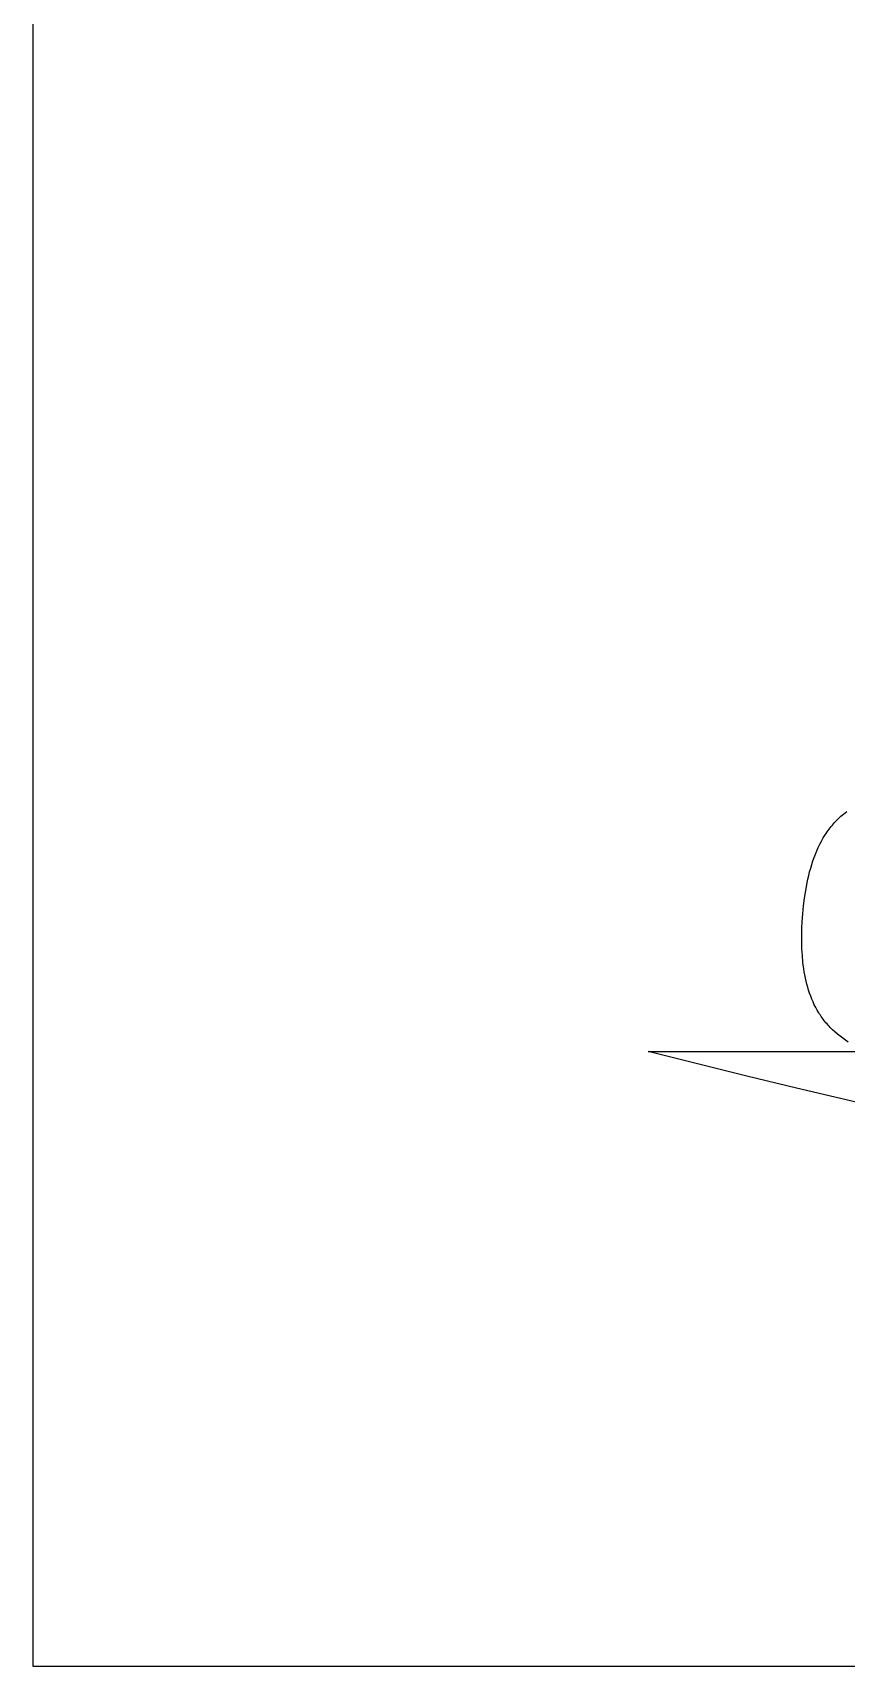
# Model space of a CAD drawing. Extents: x 452 to 1697, y 1442 to 2340.
# Drawn here: x 452.2 to 584.4, y 1441.8 to 1707.4 of the extents above; entities that cross this region are included whole.
import ezdxf

# ---------------------------------------------------------------- set-up
doc = ezdxf.new("R2010")
doc.units = 0
doc.layers.add('LAYER_05', color=1, linetype='CONTINUOUS')

msp = doc.modelspace()

# ---------------------------------------------------------------- linework, layer by layer
at = {"layer": 'LAYER_05'}
msp.add_lwpolyline([(452.15, 1441.77), (1696.7, 1441.77), (1696.7, 2340.24), (452.15, 2340.24)], close=True, dxfattribs=at)
msp.add_lwpolyline([(584.67, 1543.3), (584.22, 1543.6), (583.78, 1543.92), (583.35, 1544.24), (582.93, 1544.58), (582.53, 1544.93), (582.14, 1545.29), (581.77, 1545.66), (581.59, 1545.85), (581.41, 1546.04), (581.24, 1546.23), (581.07, 1546.43), (580.9, 1546.63), (580.74, 1546.84), (580.59, 1547.04), (580.44, 1547.24), (580.3, 1547.44), (580.16, 1547.65), (580.02, 1547.85), (579.89, 1548.06), (579.63, 1548.49), (579.4, 1548.93), (579.17, 1549.37), (578.96, 1549.83), (578.76, 1550.29), (578.58, 1550.75), (578.4, 1551.23), (578.24, 1551.71), (578.1, 1552.2), (577.96, 1552.7), (577.84, 1553.2), (577.73, 1553.7), (577.62, 1554.22), (577.53, 1554.73), (577.45, 1555.25), (577.38, 1555.78), (577.32, 1556.31), (577.23, 1557.38), (577.17, 1558.47), (577.14, 1559.57), (577.14, 1560.67), (577.17, 1561.79), (577.22, 1562.9), (577.31, 1564.17), (577.43, 1565.44), (577.58, 1566.7), (577.77, 1567.95), (577.99, 1569.19), (578.12, 1569.8), (578.26, 1570.4), (578.41, 1571), (578.58, 1571.59), (578.75, 1572.17), (578.94, 1572.74), (579.14, 1573.31), (579.35, 1573.87), (579.58, 1574.41), (579.82, 1574.95), (580.07, 1575.48), (580.34, 1575.99), (580.63, 1576.49), (580.93, 1576.98), (581.08, 1577.22), (581.24, 1577.46), (581.4, 1577.69), (581.57, 1577.92), (581.74, 1578.15), (581.92, 1578.37), (582.1, 1578.59), (582.28, 1578.8), (582.47, 1579.01), (582.66, 1579.22), (582.86, 1579.42), (583.06, 1579.62), (583.26, 1579.82), (583.47, 1580.01), (583.69, 1580.19), (583.91, 1580.38), (584.18, 1580.59), (584.45, 1580.8)], dxfattribs=at)
msp.add_lwpolyline([(1596.7, 1541.77, -0.124869), (552.15, 1541.77), (587.58, 1541.77)], format="xyb", dxfattribs=at)

doc.saveas('drawing.dxf')
